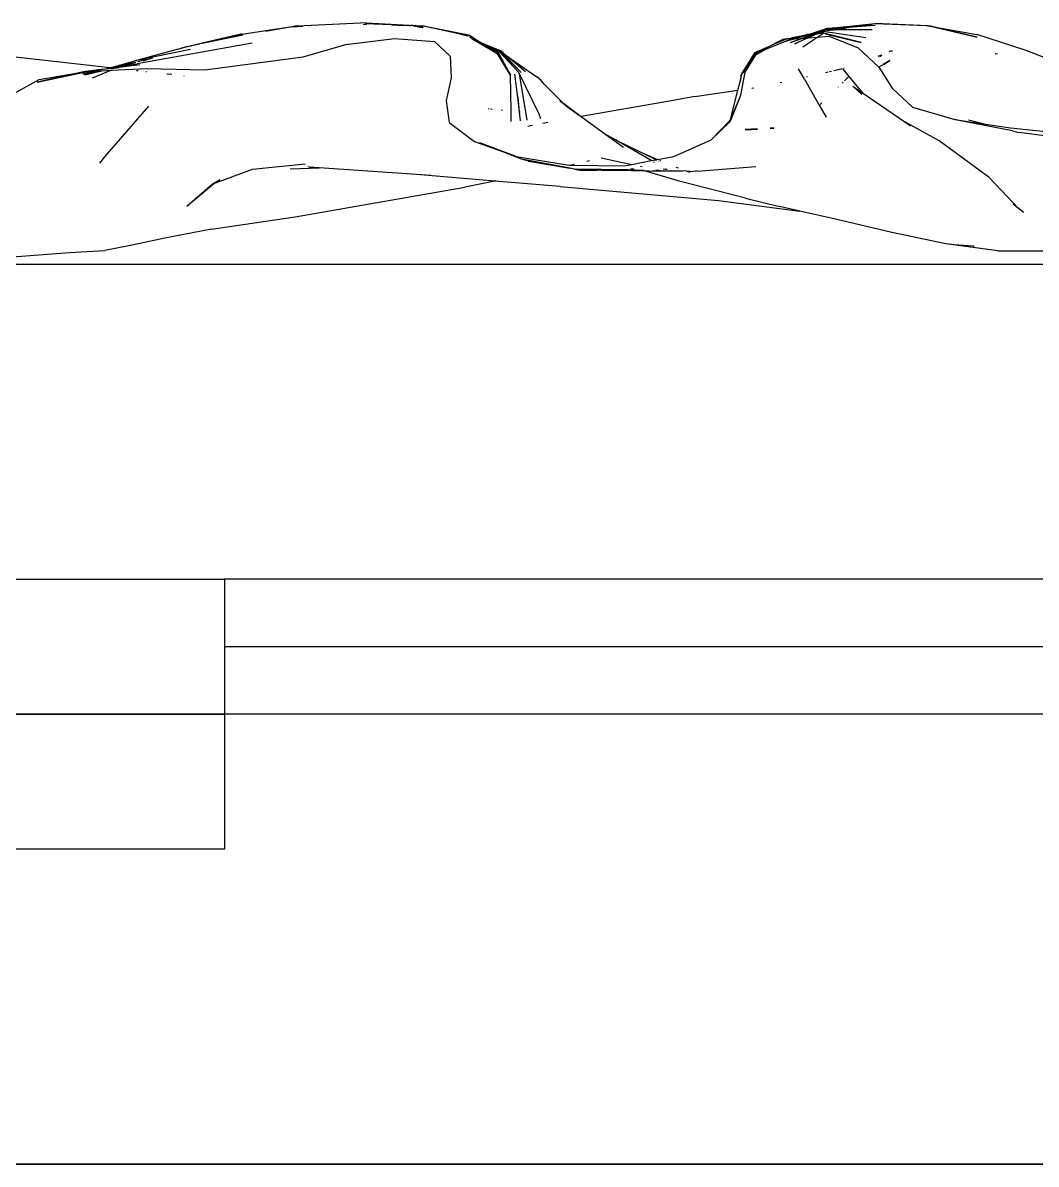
# Model space of a CAD drawing. Header units: millimetres. Extents: x -41292 to 298682, y -22072 to 33155.
# Drawn here: x 27474.8 to 27700, y 1260.6 to 1514.2 of the extents above; entities that cross this region are included whole.
import ezdxf

# ---------------------------------------------------------------- set-up
doc = ezdxf.new("R2010")
doc.units = ezdxf.units.MM
doc.layers.add('창호', color=4, linetype='Continuous')
doc.layers.add('틀', color=8, linetype='Continuous')

# ---------------------------------------------------------------- blocks, each defined once
blk = doc.blocks.new('AHSISHEUD')
for p, q in [((28150.83, 19159.77), (28162.03, 19161.44)), ((28156.47, 19160.45), (28162.03, 19161.44)), ((28164.35, 19161.43), (28162.01, 19161.27)), ((28162.03, 19161.44), (28162.38, 19161.51)), ((28162.38, 19161.51), (28162.62, 19161.52)), ((28163.18, 19161.62), (28162.62, 19161.52)), ((28162.62, 19161.52), (28163.5, 19161.56)), ((28163.18, 19161.62), (28177.23, 19162.26)), ((28164.45, 19161.41), (28164.35, 19161.43)), ((28188.07, 19161.7), (28177.23, 19162.26)), ((28177.79, 19161.95), (28177.84, 19161.95)), ((28177.84, 19161.95), (28178.59, 19161.92)), ((28184.1, 19161.79), (28178.26, 19162.07)), ((28184.1, 19161.79), (28185.47, 19161.73)), ((28185.47, 19161.73), (28188.07, 19161.7)), ((28188.07, 19161.7), (28188.3, 19161.69)), ((28188.3, 19161.69), (28188.35, 19161.65)), ((28188.6, 19161.67), (28188.35, 19161.65)), ((28188.63, 19161.6), (28188.35, 19161.65)), ((28188.82, 19161.66), (28188.6, 19161.67)), ((28188.93, 19161.66), (28188.82, 19161.66)), ((28188.93, 19161.66), (28189, 19161.65)), ((28189, 19161.65), (28189.45, 19161.56)), ((28189, 19161.65), (28189.48, 19161.64)), ((28190.96, 19161.18), (28189.05, 19161.52)), ((28189.62, 19161.62), (28189.48, 19161.64)), ((28191.48, 19161.52), (28189.62, 19161.62)), ((28190.02, 19161.54), (28189.62, 19161.62)), ((28189.75, 19161.51), (28191.12, 19161.25)), ((28191.23, 19161.31), (28190.23, 19161.5)), ((28191.48, 19161.52), (28191.58, 19161.48)), ((28201.59, 19159.42), (28191.58, 19161.48)), ((28199.1, 19159.81), (28191.58, 19161.48)), ((28280.99, 19160.99), (28291.5, 19162.14)), ((28286.28, 19161.34), (28280.99, 19160.99)), ((28291.6, 19161.69), (28285.71, 19161.22)), ((28285.71, 19161.22), (28286.28, 19161.34)), ((28286.71, 19161.36), (28286.28, 19161.34)), ((28286.71, 19161.36), (28291.5, 19162.14)), ((28286.71, 19161.36), (28290.84, 19161.97)), ((28291.6, 19161.69), (28286.71, 19161.36)), ((28290.84, 19161.97), (28291.5, 19162.14)), ((28291.5, 19162.14), (28303.02, 19161.68)), ((28303.27, 19161.62), (28291.5, 19162.14)), ((28303.02, 19161.68), (28303.27, 19161.62)), ((28303.27, 19161.62), (28303.61, 19161.61)), ((28303.57, 19161.56), (28314.26, 19159.05)), ((28303.58, 19161.58), (28304.2, 19161.47)), ((28304.2, 19161.47), (28303.61, 19161.61)), ((28304.2, 19161.47), (28314.19, 19159.64)), ((28314.26, 19159.05), (28304.2, 19161.47)), ((28150.63, 19159.74), (28142.06, 19157.73)), ((28142.06, 19157.73), (28149.89, 19159.62)), ((28142.06, 19157.73), (28151.09, 19159.6)), ((28149.89, 19159.62), (28150.63, 19159.74)), ((28150.83, 19159.77), (28150.63, 19159.74)), ((28156.19, 19160.41), (28156.47, 19160.45)), ((28173.97, 19157.44), (28184.82, 19158.8)), ((28184.82, 19158.8), (28193.66, 19158.13)), ((28199.25, 19159.79), (28199.1, 19159.81)), ((28199.25, 19159.79), (28200.84, 19159.48)), ((28199.25, 19159.79), (28201, 19159.39)), ((28201, 19159.39), (28200.84, 19159.48)), ((28201.59, 19159.42), (28200.84, 19159.48)), ((28201, 19159.39), (28201.19, 19159.35)), ((28201.59, 19159.42), (28201.19, 19159.35)), ((28201.77, 19158.92), (28201.47, 19159.14)), ((28201.59, 19159.42), (28203.81, 19157.96)), ((28201.84, 19158.89), (28201.77, 19158.92)), ((28201.85, 19158.86), (28201.84, 19158.89)), ((28201.99, 19158.75), (28201.85, 19158.86)), ((28201.99, 19158.75), (28202.19, 19158.61)), ((28201.99, 19158.75), (28202.15, 19158.7)), ((28271.96, 19158.73), (28271.02, 19158.59)), ((28271.96, 19158.73), (28271.79, 19158.65)), ((28272.09, 19158.71), (28271.96, 19158.73)), ((28272.09, 19158.71), (28273.1, 19158.91)), ((28272.52, 19158.65), (28275.3, 19159.25)), ((28274.27, 19159.09), (28272.52, 19158.65)), ((28272.82, 19157.9), (28275.33, 19158.81)), ((28272.82, 19157.9), (28275.08, 19158.79)), ((28275.55, 19159.39), (28273.1, 19158.91)), ((28274.27, 19159.09), (28273.1, 19158.91)), ((28273.45, 19158.67), (28275.3, 19159.25)), ((28276.31, 19159.4), (28273.75, 19158.7)), ((28273.75, 19158.7), (28275.08, 19158.79)), ((28276.69, 19158.92), (28273.78, 19157.61)), ((28273.78, 19157.61), (28276.49, 19158.9)), ((28274.31, 19159.1), (28274.27, 19159.09)), ((28275.55, 19159.39), (28274.31, 19159.1)), ((28275.3, 19159.25), (28274.31, 19159.1)), ((28275.08, 19158.79), (28275.21, 19158.85)), ((28275.21, 19158.85), (28275.33, 19158.81)), ((28275.3, 19159.25), (28275.33, 19159.25)), ((28275.33, 19159.25), (28277.27, 19159.67)), ((28275.33, 19158.81), (28277.44, 19159.58)), ((28275.33, 19159.25), (28276.12, 19159.5)), ((28276.31, 19159.4), (28275.33, 19159.25)), ((28275.33, 19158.81), (28276.49, 19158.9)), ((28276.12, 19159.5), (28275.55, 19159.39)), ((28278.87, 19159.08), (28275.56, 19156.83)), ((28276.4, 19159.59), (28276.12, 19159.5)), ((28277.27, 19159.67), (28276.31, 19159.4)), ((28277.44, 19159.58), (28276.31, 19159.4)), ((28276.43, 19159.59), (28276.4, 19159.59)), ((28276.57, 19159.64), (28276.43, 19159.59)), ((28276.49, 19158.9), (28278.14, 19159.69)), ((28276.49, 19158.9), (28276.69, 19158.92)), ((28276.8, 19159.68), (28276.57, 19159.64)), ((28278.55, 19159.75), (28276.69, 19158.92)), ((28276.69, 19158.92), (28278.87, 19159.08)), ((28276.8, 19159.68), (28279.46, 19160.53)), ((28278.13, 19160), (28276.8, 19159.68)), ((28277.92, 19159.85), (28276.8, 19159.68)), ((28277.27, 19159.67), (28277.92, 19159.85)), ((28277.44, 19159.58), (28278.3, 19159.89)), ((28278.14, 19159.69), (28277.44, 19159.58)), ((28278.13, 19159.91), (28277.92, 19159.85)), ((28278.13, 19160), (28279.46, 19160.53)), ((28279.03, 19160.16), (28278.13, 19160)), ((28278.41, 19159.98), (28278.13, 19159.91)), ((28278.13, 19159.91), (28278.3, 19159.89)), ((28278.14, 19159.69), (28278.78, 19159.99)), ((28278.55, 19159.75), (28278.14, 19159.69)), ((28278.3, 19159.89), (28278.49, 19159.96)), ((28278.49, 19159.96), (28278.41, 19159.98)), ((28278.49, 19159.96), (28278.57, 19159.99)), ((28279.38, 19160.12), (28278.55, 19159.75)), ((28280.19, 19160), (28278.55, 19159.75)), ((28278.57, 19159.99), (28278.72, 19160.04)), ((28278.57, 19159.99), (28278.78, 19159.99)), ((28278.72, 19160.04), (28278.87, 19160.03)), ((28278.78, 19159.99), (28278.87, 19160.03)), ((28278.87, 19160.03), (28278.99, 19160.09)), ((28280.22, 19160), (28278.87, 19159.08)), ((28278.87, 19159.08), (28281.37, 19159.27)), ((28278.99, 19160.09), (28279.03, 19160.16)), ((28278.99, 19160.09), (28279.38, 19160.12)), ((28279.03, 19160.16), (28279.25, 19160.22)), ((28279.25, 19160.22), (28279.55, 19160.36)), ((28279.55, 19160.2), (28279.38, 19160.12)), ((28279.46, 19160.53), (28280.55, 19160.96)), ((28279.46, 19160.53), (28280.17, 19160.75)), ((28279.55, 19160.36), (28279.86, 19160.51)), ((28280.13, 19160.46), (28279.55, 19160.2)), ((28280.13, 19160.46), (28279.55, 19160.36)), ((28279.55, 19160.2), (28279.98, 19160.25)), ((28279.86, 19160.51), (28280.33, 19160.73)), ((28279.86, 19160.51), (28280.55, 19160.71)), ((28280.07, 19160.3), (28279.98, 19160.25)), ((28279.98, 19160.25), (28280.1, 19160.23)), ((28289.55, 19158.94), (28280.07, 19160.3)), ((28280.7, 19160.71), (28280.13, 19160.46)), ((28280.17, 19160.75), (28280.33, 19160.73)), ((28280.22, 19160), (28280.19, 19160)), ((28280.76, 19159.74), (28280.22, 19160)), ((28288.51, 19157.89), (28280.22, 19160)), ((28280.33, 19160.73), (28280.36, 19160.75)), ((28280.36, 19160.75), (28280.84, 19160.97)), ((28280.36, 19160.75), (28280.55, 19160.71)), ((28280.84, 19160.97), (28280.55, 19160.96)), ((28280.7, 19160.71), (28280.55, 19160.71)), ((28280.79, 19160.74), (28280.7, 19160.71)), ((28280.75, 19160.48), (28280.77, 19160.49)), ((28280.76, 19159.74), (28288.51, 19157.89)), ((28280.77, 19160.49), (28280.81, 19160.5)), ((28281.02, 19160.84), (28280.79, 19160.74)), ((28282.2, 19160.71), (28280.79, 19160.74)), ((28281.17, 19160.64), (28280.81, 19160.5)), ((28280.84, 19160.97), (28280.99, 19160.99)), ((28280.99, 19160.52), (28280.93, 19160.48)), ((28280.99, 19160.52), (28282.2, 19160.71)), ((28281.17, 19160.64), (28280.99, 19160.52)), ((28285.3, 19161.18), (28281.02, 19160.84)), ((28281.37, 19159.27), (28287.85, 19156.74)), ((28282.2, 19160.71), (28282.26, 19160.71)), ((28282.26, 19160.71), (28282.41, 19160.74)), ((28282.41, 19160.74), (28282.47, 19160.74)), ((28282.47, 19160.74), (28285.3, 19161.18)), ((28290.94, 19160.72), (28282.47, 19160.74)), ((28285.71, 19161.22), (28285.3, 19161.18)), ((28324.96, 19156.17), (28314.19, 19159.64)), ((28121.61, 19152.28), (28085.51, 19156.32)), ((28136.69, 19156.41), (28127.44, 19153.88)), ((28139.46, 19156.31), (28127.44, 19153.88)), ((28153.16, 19157.71), (28127.6, 19153.16)), ((28136.69, 19156.41), (28137.45, 19156.62)), ((28137.45, 19156.62), (28138.64, 19157.02)), ((28138.56, 19156.92), (28137.45, 19156.62)), ((28138.56, 19156.92), (28138.64, 19157.02)), ((28138.63, 19156.94), (28138.56, 19156.92)), ((28138.64, 19157.02), (28141.52, 19157.61)), ((28138.85, 19156.97), (28138.66, 19156.92)), ((28138.85, 19156.97), (28138.94, 19156.98)), ((28139.39, 19157.1), (28139.59, 19157.14)), ((28141.52, 19157.61), (28139.59, 19157.14)), ((28142.06, 19157.73), (28141.52, 19157.61)), ((28164.46, 19154.68), (28173.97, 19157.44)), ((28193.66, 19158.13), (28197.18, 19154.83)), ((28202.15, 19158.7), (28202.18, 19158.69)), ((28202.18, 19158.69), (28202.41, 19158.55)), ((28202.19, 19158.61), (28202.41, 19158.55)), ((28202.19, 19158.61), (28207.52, 19155.52)), ((28202.41, 19158.55), (28202.62, 19158.42)), ((28202.41, 19158.55), (28202.82, 19158.42)), ((28202.75, 19158.39), (28202.62, 19158.42)), ((28202.89, 19158.31), (28202.75, 19158.39)), ((28202.82, 19158.42), (28203.22, 19158.2)), ((28202.98, 19158.27), (28202.89, 19158.31)), ((28203.22, 19158.2), (28202.98, 19158.27)), ((28203.43, 19158.09), (28203.22, 19158.2)), ((28203.74, 19157.96), (28203.43, 19158.09)), ((28203.81, 19157.96), (28203.74, 19157.96)), ((28203.96, 19157.8), (28203.74, 19157.96)), ((28203.81, 19157.96), (28204.02, 19157.83)), ((28204.32, 19157.63), (28203.96, 19157.8)), ((28204.02, 19157.83), (28204.32, 19157.63)), ((28204.75, 19157.53), (28204.02, 19157.83)), ((28204.49, 19157.52), (28204.32, 19157.63)), ((28208.14, 19155.78), (28204.49, 19157.52)), ((28207.97, 19155.97), (28204.49, 19157.52)), ((28204.49, 19157.52), (28205.09, 19157.12)), ((28204.75, 19157.53), (28208.17, 19155.97)), ((28208.38, 19156.01), (28204.75, 19157.53)), ((28205.09, 19157.12), (28207.82, 19155.72)), ((28205.09, 19157.12), (28207.52, 19155.52)), ((28267.55, 19156.79), (28264.8, 19155.58)), ((28265.07, 19155.15), (28267.3, 19156.44)), ((28267.3, 19156.44), (28265.39, 19155.67)), ((28267.3, 19156.44), (28272.75, 19158.62)), ((28267.55, 19156.79), (28271.02, 19158.59)), ((28269.3, 19157.56), (28267.55, 19156.79)), ((28271.79, 19158.65), (28269.3, 19157.56)), ((28270.93, 19158.49), (28269.3, 19157.56)), ((28271.79, 19158.65), (28270.93, 19158.49)), ((28270.93, 19158.49), (28271.02, 19158.59)), ((28271.02, 19158.59), (28271.79, 19158.65)), ((28273.75, 19158.7), (28271.62, 19158.11)), ((28271.62, 19158.11), (28273.45, 19158.67)), ((28272.52, 19158.65), (28272.45, 19158.66)), ((28272.75, 19158.62), (28273.45, 19158.67)), ((28273.45, 19158.67), (28273.75, 19158.7)), ((28287.85, 19156.74), (28292.44, 19152.43)), ((28121.61, 19152.28), (28127.07, 19153.81)), ((28127.07, 19153.81), (28125.21, 19153.02)), ((28127.15, 19153.83), (28127.07, 19153.81)), ((28127.16, 19153.8), (28127.07, 19153.81)), ((28127.16, 19153.8), (28127.2, 19153.85)), ((28127.2, 19153.85), (28127.29, 19153.86)), ((28127.29, 19153.86), (28127.44, 19153.88)), ((28127.75, 19153.65), (28129.61, 19154.22)), ((28129.03, 19153.81), (28129.09, 19153.82)), ((28130.88, 19154.43), (28129.09, 19153.82)), ((28129.69, 19154.24), (28129.61, 19154.22)), ((28131.02, 19154.45), (28130.88, 19154.43)), ((28142.63, 19151.85), (28164.46, 19154.68)), ((28197.18, 19154.83), (28197.37, 19150.06)), ((28207.52, 19155.52), (28207.82, 19155.72)), ((28207.52, 19155.52), (28210.54, 19150.7)), ((28207.52, 19155.52), (28210.5, 19150.62)), ((28210.54, 19150.7), (28207.82, 19155.72)), ((28208.14, 19155.78), (28207.97, 19155.97)), ((28208.14, 19155.78), (28212.43, 19151.21)), ((28208.38, 19156.01), (28208.17, 19155.97)), ((28208.17, 19155.97), (28212.94, 19151.24)), ((28212.94, 19151.24), (28208.38, 19156.01)), ((28208.78, 19155.73), (28208.38, 19156.01)), ((28209.61, 19154.97), (28208.78, 19155.73)), ((28209.61, 19154.97), (28209.91, 19154.76)), ((28209.91, 19154.76), (28216.43, 19150.24)), ((28213.88, 19151.38), (28209.91, 19154.76)), ((28264.8, 19155.58), (28262.07, 19151.11)), ((28262.07, 19151.11), (28264.76, 19155.34)), ((28264.76, 19155.34), (28262.16, 19151.14)), ((28264.64, 19154.9), (28262.19, 19151.15)), ((28262.7, 19151.29), (28265.07, 19155.15)), ((28264.64, 19154.9), (28264.76, 19155.34)), ((28264.64, 19154.9), (28265.07, 19155.15)), ((28264.76, 19155.34), (28265.35, 19155.62)), ((28264.76, 19155.34), (28264.8, 19155.58)), ((28265.07, 19155.15), (28265.35, 19155.62)), ((28265.35, 19155.62), (28265.39, 19155.67)), ((28292.96, 19155.08), (28292.19, 19154.76)), ((28293.09, 19155), (28292.53, 19154.72)), ((28294.85, 19153.89), (28293.39, 19153.01)), ((28293.45, 19152.97), (28294.85, 19153.89)), ((28295, 19155.94), (28294.74, 19155.83)), ((28295.42, 19155.98), (28295, 19155.94)), ((28318.76, 19155.3), (28318.29, 19155.35)), ((28330.12, 19154.16), (28324.96, 19156.17)), ((28115.3, 19151.29), (28105.41, 19149.08)), ((28105.41, 19149.08), (28115.53, 19151.26)), ((28105.81, 19149.65), (28115.3, 19151.29)), ((28116.03, 19151.45), (28115.3, 19151.29)), ((28115.53, 19151.26), (28117.02, 19151.5)), ((28115.53, 19151.26), (28116.32, 19151.47)), ((28118.69, 19151.58), (28115.57, 19150.88)), ((28115.57, 19150.88), (28118.83, 19151.5)), ((28116, 19150.71), (28119.73, 19151.62)), ((28116, 19150.71), (28118.83, 19151.5)), ((28116.32, 19151.47), (28116.03, 19151.45)), ((28116.42, 19151.47), (28116.32, 19151.47)), ((28116.71, 19151.53), (28116.42, 19151.47)), ((28116.42, 19151.47), (28117.02, 19151.5)), ((28118.96, 19151.8), (28116.71, 19151.53)), ((28116.71, 19151.53), (28117.02, 19151.5)), ((28117.02, 19151.5), (28118.69, 19151.58)), ((28121.93, 19151.72), (28117.58, 19149.96)), ((28118.69, 19151.58), (28119.17, 19151.6)), ((28118.83, 19151.5), (28119.17, 19151.6)), ((28118.96, 19151.8), (28121.12, 19152.14)), ((28120.61, 19152), (28118.96, 19151.8)), ((28119.17, 19151.6), (28119.73, 19151.62)), ((28119.73, 19151.62), (28121.93, 19151.72)), ((28121.88, 19152.15), (28120.61, 19152)), ((28121.12, 19152.14), (28120.61, 19152)), ((28121.12, 19152.14), (28123.14, 19152.46)), ((28121.12, 19152.14), (28121.61, 19152.28)), ((28125.01, 19152.98), (28121.61, 19152.28)), ((28121.88, 19152.15), (28123.14, 19152.46)), ((28121.88, 19152.15), (28123.54, 19152.35)), ((28121.93, 19151.72), (28129.66, 19152.08)), ((28123.14, 19152.46), (28124.67, 19152.84)), ((28123.14, 19152.46), (28124.13, 19152.62)), ((28128.17, 19152.9), (28123.54, 19152.35)), ((28123.61, 19152.41), (28123.54, 19152.35)), ((28123.75, 19152.43), (28123.61, 19152.41)), ((28123.75, 19152.43), (28127.6, 19153.16)), ((28124.13, 19152.62), (28123.75, 19152.43)), ((28124.26, 19152.64), (28124.13, 19152.62)), ((28124.26, 19152.64), (28127.6, 19153.16)), ((28124.67, 19152.84), (28124.26, 19152.64)), ((28124.67, 19152.84), (28124.89, 19152.89)), ((28124.89, 19152.89), (28127.29, 19153.48)), ((28125.01, 19152.98), (28124.89, 19152.89)), ((28125.21, 19153.02), (28125.01, 19152.98)), ((28127.29, 19153.48), (28125.21, 19153.02)), ((28127.86, 19151.58), (28127.49, 19151.62)), ((28129.71, 19151.38), (28129.56, 19151.39)), ((28129.66, 19152.08), (28142.63, 19151.85)), ((28212.43, 19151.21), (28212.49, 19151.11)), ((28212.49, 19151.11), (28212.5, 19151.07)), ((28261.73, 19150.43), (28262.07, 19151.11)), ((28261.78, 19146.16), (28262.7, 19151.29)), ((28262, 19150.85), (28262.07, 19151.11)), ((28275.88, 19149.71), (28274.57, 19152.04)), ((28281.07, 19151.3), (28280.54, 19151.18)), ((28281.9, 19151.48), (28281.46, 19151.38)), ((28284.37, 19152.04), (28282.41, 19151.6)), ((28284.43, 19151.96), (28285.78, 19150.33)), ((28284.71, 19152.12), (28284.56, 19152.08)), ((28293.45, 19152.97), (28292.44, 19152.43)), ((28292.44, 19152.43), (28295.38, 19147.71)), ((28098.99, 19145.88), (28105.81, 19149.65)), ((28135.33, 19150.75), (28134.17, 19150.88)), ((28138.06, 19150.44), (28138.02, 19150.45)), ((28197.37, 19150.06), (28196.25, 19145.03)), ((28210.54, 19150.7), (28210.5, 19150.62)), ((28210.5, 19150.62), (28210.64, 19142.61)), ((28212.22, 19145.64), (28211.55, 19150.89)), ((28212.5, 19151.07), (28212.55, 19151.02)), ((28212.56, 19150.69), (28212.5, 19151.07)), ((28212.57, 19150.95), (28212.55, 19151.02)), ((28214.25, 19140.64), (28212.57, 19150.95)), ((28216.91, 19141.96), (28212.57, 19150.95)), ((28217.3, 19149.49), (28216.43, 19150.24)), ((28218.13, 19148.59), (28217.3, 19149.49)), ((28218.13, 19148.59), (28222.38, 19144.31)), ((28261.1, 19147.29), (28261.65, 19149.46)), ((28261.65, 19149.46), (28262, 19150.85)), ((28261.73, 19150.43), (28261.65, 19149.46)), ((28262, 19150.85), (28261.73, 19150.43)), ((28270.85, 19148.99), (28270.47, 19148.9)), ((28275.88, 19149.71), (28279.18, 19143.97)), ((28276.53, 19150.27), (28276.45, 19150.25)), ((28284.44, 19149.04), (28284.27, 19148.88)), ((28285.78, 19150.33), (28284.76, 19149.34)), ((28285.78, 19150.33), (28287.56, 19148.16)), ((28212.05, 19146.4), (28212.49, 19142.42)), ((28251.54, 19145.91), (28261.1, 19147.29)), ((28259.43, 19140.7), (28261.1, 19147.29)), ((28259.56, 19140.83), (28261.78, 19146.16)), ((28259.71, 19140.99), (28261.78, 19146.16)), ((28264.23, 19147.75), (28264.65, 19147.81)), ((28283.38, 19148.02), (28283.36, 19147.99)), ((28286.65, 19148.16), (28288.67, 19146.32)), ((28286.65, 19148.16), (28288.88, 19146.63)), ((28287.56, 19148.16), (28288.88, 19146.63)), ((28288.88, 19146.63), (28288.98, 19146.56)), ((28288.98, 19146.56), (28298.19, 19140.29)), ((28295.38, 19147.71), (28299.92, 19143.51)), ((28130.12, 19143.71), (28120.35, 19132.45)), ((28196.25, 19145.03), (28196.93, 19140.15)), ((28212.22, 19145.64), (28212.49, 19142.42)), ((28221.55, 19144.91), (28222.38, 19144.31)), ((28222.74, 19143.95), (28222.29, 19144.29)), ((28222.38, 19144.31), (28222.4, 19144.3)), ((28222.4, 19144.3), (28222.74, 19143.95)), ((28222.4, 19144.3), (28226.27, 19141.48)), ((28225.69, 19141.71), (28222.74, 19143.95)), ((28222.74, 19143.95), (28222.96, 19143.73)), ((28225.69, 19141.71), (28222.96, 19143.73)), ((28245.92, 19144.82), (28226.27, 19141.48)), ((28251.54, 19145.91), (28245.92, 19144.82)), ((28279.18, 19143.97), (28279.12, 19143.91)), ((28279.18, 19143.97), (28280.71, 19141.3)), ((28279.75, 19144.52), (28279.37, 19144.15)), ((28299.92, 19143.51), (28309.32, 19140.78)), ((28205.81, 19143.11), (28205.65, 19143.13)), ((28206.5, 19143.04), (28206.09, 19143.08)), ((28208.8, 19142.8), (28208.53, 19142.83)), ((28210.76, 19142.6), (28210.64, 19142.61)), ((28210.64, 19142.61), (28210.67, 19140.36)), ((28212.49, 19142.42), (28212.39, 19142.43)), ((28212.49, 19142.42), (28212.7, 19140.46)), ((28212.68, 19142.4), (28212.49, 19142.42)), ((28216.95, 19141.95), (28216.91, 19141.96)), ((28217.34, 19140.95), (28216.91, 19141.96)), ((28226.27, 19141.48), (28231.77, 19137.48)), ((28259.71, 19140.99), (28259.33, 19140.28)), ((28259.56, 19140.83), (28259.71, 19140.99)), ((28196.93, 19140.15), (28202.55, 19135.87)), ((28215.48, 19139.46), (28214.41, 19139.26)), ((28218.87, 19140.1), (28217.74, 19139.89)), ((28255.19, 19136.3), (28259.43, 19140.7)), ((28255.19, 19136.3), (28259.33, 19140.28)), ((28259.43, 19140.7), (28259.56, 19140.83)), ((28265.43, 19138.72), (28262.72, 19138.59)), ((28262.81, 19138.45), (28265.43, 19138.62)), ((28268.27, 19138.79), (28269.14, 19138.85)), ((28269.14, 19138.89), (28268.28, 19138.85)), ((28298.19, 19140.29), (28299.48, 19139.37)), ((28305.82, 19136.06), (28298.19, 19140.29)), ((28310.16, 19140.55), (28309.32, 19140.78)), ((28309.32, 19140.78), (28316.14, 19139.77)), ((28322.14, 19138.27), (28310.16, 19140.55)), ((28312.36, 19140.72), (28316.14, 19139.77)), ((28316.14, 19139.77), (28316.58, 19139.66)), ((28316.14, 19139.77), (28321.7, 19138.96)), ((28321.7, 19138.96), (28335.17, 19137.51)), ((28231.77, 19137.48), (28235.64, 19134.67)), ((28233.92, 19136.24), (28231.77, 19137.48)), ((28233.92, 19136.24), (28239.7, 19133.44)), ((28241.83, 19131.64), (28233.92, 19136.24)), ((28246.83, 19132.59), (28255.19, 19136.3)), ((28316.9, 19127.88), (28305.82, 19136.06)), ((28322.14, 19138.27), (28323.6, 19137.89)), ((28337.94, 19135.97), (28323.6, 19137.89)), ((28202.55, 19135.87), (28207.77, 19134.02)), ((28211.86, 19132.58), (28203.77, 19135.61)), ((28207.77, 19134.02), (28203.77, 19135.61)), ((28207.77, 19134.02), (28211.86, 19132.58)), ((28213.02, 19131.94), (28207.77, 19134.02)), ((28239.7, 19133.44), (28243.25, 19131.9)), ((28239.7, 19133.44), (28242.99, 19131.85)), ((28120.35, 19132.45), (28119.24, 19131.11)), ((28153.2, 19129.78), (28164.91, 19130.92)), ((28211.86, 19132.58), (28223.61, 19130.64)), ((28214.57, 19131.56), (28213.02, 19131.94)), ((28223.75, 19129.94), (28213.02, 19131.94)), ((28214.57, 19131.56), (28223.75, 19129.94)), ((28228.12, 19131.6), (28227.52, 19131.45)), ((28230.74, 19132.29), (28237.54, 19130.81)), ((28237.54, 19130.81), (28241.83, 19131.64)), ((28241.83, 19131.64), (28242.99, 19131.85)), ((28242.56, 19131.21), (28242.43, 19131.29)), ((28242.99, 19131.85), (28243.25, 19131.9)), ((28243.25, 19131.9), (28246.83, 19132.59)), ((28243.5, 19131.61), (28243.62, 19131.55)), ((28243.76, 19131.68), (28243.87, 19131.63)), ((28144.62, 19126.55), (28153.2, 19129.78)), ((28161.63, 19129.8), (28168.04, 19130.02)), ((28165.79, 19130.23), (28165.52, 19130.2)), ((28168.04, 19130.02), (28165.87, 19130.17)), ((28189.71, 19128.55), (28168.04, 19130.02)), ((28207.07, 19127.1), (28189.71, 19128.55)), ((28192.94, 19128.33), (28189.71, 19128.55)), ((28223.61, 19130.64), (28224.14, 19130.63)), ((28224.76, 19129.75), (28223.75, 19129.94)), ((28224.63, 19130.75), (28224.14, 19130.63)), ((28224.14, 19130.63), (28235.9, 19130.5)), ((28236.74, 19129.61), (28224.76, 19129.75)), ((28224.76, 19129.75), (28225.97, 19129.54)), ((28225.97, 19129.54), (28229.74, 19129.53)), ((28230.13, 19129.52), (28229.74, 19129.53)), ((28231.01, 19129.52), (28230.13, 19129.52)), ((28231.01, 19129.52), (28232.01, 19129.56)), ((28240.55, 19129.31), (28231.01, 19129.52)), ((28231.01, 19129.52), (28236.67, 19129.49)), ((28232.01, 19129.56), (28236.74, 19129.61)), ((28232.01, 19129.56), (28236.67, 19129.49)), ((28235.9, 19130.5), (28237.54, 19130.81)), ((28236.67, 19129.49), (28236.87, 19129.49)), ((28239.85, 19129.47), (28236.74, 19129.61)), ((28236.87, 19129.49), (28237.55, 19129.48)), ((28237.95, 19129.72), (28237.22, 19129.75)), ((28237.55, 19129.48), (28237.72, 19129.48)), ((28237.72, 19129.48), (28239.85, 19129.47)), ((28239.42, 19130.4), (28239.8, 19130.32)), ((28240.12, 19129.44), (28239.85, 19129.47)), ((28240.15, 19129.43), (28240.12, 19129.44)), ((28240.23, 19129.43), (28240.15, 19129.43)), ((28240.55, 19129.31), (28240.23, 19129.43)), ((28248.35, 19127.03), (28240.55, 19129.31)), ((28241.35, 19129.29), (28240.55, 19129.31)), ((28241.35, 19129.29), (28242.73, 19129.4)), ((28242.17, 19129.41), (28242.26, 19129.42)), ((28242.26, 19129.42), (28242.73, 19129.4)), ((28242.73, 19129.4), (28242.85, 19129.41)), ((28242.92, 19129.51), (28242.85, 19129.5)), ((28242.85, 19129.41), (28245.82, 19129.37)), ((28243.46, 19129.48), (28242.92, 19129.51)), ((28243.15, 19129.55), (28243.46, 19129.48)), ((28243.46, 19129.48), (28243.86, 19129.52)), ((28245.16, 19129.7), (28244.5, 19129.74)), ((28245.16, 19129.7), (28244.98, 19129.81)), ((28245.22, 19129.67), (28245.16, 19129.7)), ((28245.41, 19129.69), (28245.22, 19129.67)), ((28245.82, 19129.37), (28246.41, 19129.37)), ((28249.71, 19129.27), (28246.41, 19129.37)), ((28246.41, 19129.37), (28248.9, 19129.35)), ((28247.87, 19129.95), (28247.36, 19130.14)), ((28249.83, 19129.23), (28249.71, 19129.27)), ((28250.47, 19128.99), (28249.83, 19129.23)), ((28250.47, 19129.2), (28249.83, 19129.23)), ((28250.47, 19129.2), (28251.77, 19129.34)), ((28252.03, 19129.33), (28251.77, 19129.34)), ((28252.03, 19129.33), (28265.07, 19130.34)), ((28138.62, 19121.5), (28144.62, 19126.55)), ((28138.62, 19121.5), (28144.26, 19126.39)), ((28144.62, 19126.55), (28144.26, 19126.39)), ((28146.08, 19127.39), (28144.62, 19126.55)), ((28162.71, 19119.14), (28200.43, 19125.77)), ((28207.07, 19127.1), (28200.43, 19125.77)), ((28207.28, 19127.14), (28207.07, 19127.1)), ((28221.57, 19125.88), (28207.07, 19127.1)), ((28221.57, 19125.88), (28256.77, 19122.81)), ((28262.78, 19123.31), (28248.35, 19127.03)), ((28316.9, 19127.88), (28320.96, 19123.7)), ((28262.78, 19123.31), (28270.35, 19121.47)), ((28320.96, 19123.7), (28322.24, 19122.28)), ((28256.77, 19122.81), (28274.83, 19120.44)), ((28274.83, 19120.44), (28270.35, 19121.47)), ((28323.33, 19121.16), (28322.24, 19122.28)), ((28324.53, 19120.09), (28322.27, 19121.96)), ((28324.53, 19120.09), (28323.33, 19121.16)), ((28144.16, 19116.43), (28162.71, 19119.14)), ((28282.78, 19118.62), (28274.83, 19120.44)), ((28295.28, 19115.65), (28282.78, 19118.62)), ((28144.16, 19116.43), (28133.75, 19114.43)), ((28307.27, 19113.15), (28295.28, 19115.65)), ((28133.75, 19114.43), (28125.79, 19112.74)), ((28318.89, 19111.57), (28307.27, 19113.15)), ((28309.12, 19112.97), (28307.27, 19113.15)), ((28097.95, 19110.12), (28112.57, 19111.22)), ((28112.57, 19111.22), (28120.41, 19111.69)), ((28125.79, 19112.74), (28120.41, 19111.69)), ((28313.39, 19112.66), (28309.12, 19112.97)), ((28313.39, 19112.66), (28313.59, 19112.62)), ((28318.89, 19111.57), (28329.86, 19111.61)), ((27995.74, 19108.67), (29326.58, 19108.67)), ((26672.05, 18908.67), (29562.05, 18908.67))]:
    blk.add_line(p, q)

msp = doc.modelspace()

# ---------------------------------------------------------------- linework, layer by layer
at = {"layer": '창호'}
for p, q in [((28844.67, 1390.58), (27519.67, 1390.58)), ((28844.67, 1360.58), (27519.67, 1360.58))]:
    msp.add_line(p, q, dxfattribs=at)
at = {"layer": '틀'}
for p, q in [((26044.67, 1460.58), (28934.67, 1460.58)), ((27519.67, 1375.58), (28844.67, 1375.58)), ((28934.67, 1260.58), (26044.67, 1260.58))]:
    msp.add_line(p, q, dxfattribs=at)
for points in [[(27459.67, 1360.58), (27459.67, 1390.58), (27519.67, 1390.58), (27519.67, 1360.58)], [(27459.67, 1330.58), (27459.67, 1360.58), (27519.67, 1360.58), (27519.67, 1330.58)]]:
    msp.add_lwpolyline(points, close=True, dxfattribs=at)

# ---------------------------------------------------------------- block references
msp.add_blockref('AHSISHEUD', (-627.37, -17648.09))

doc.saveas('drawing.dxf')
